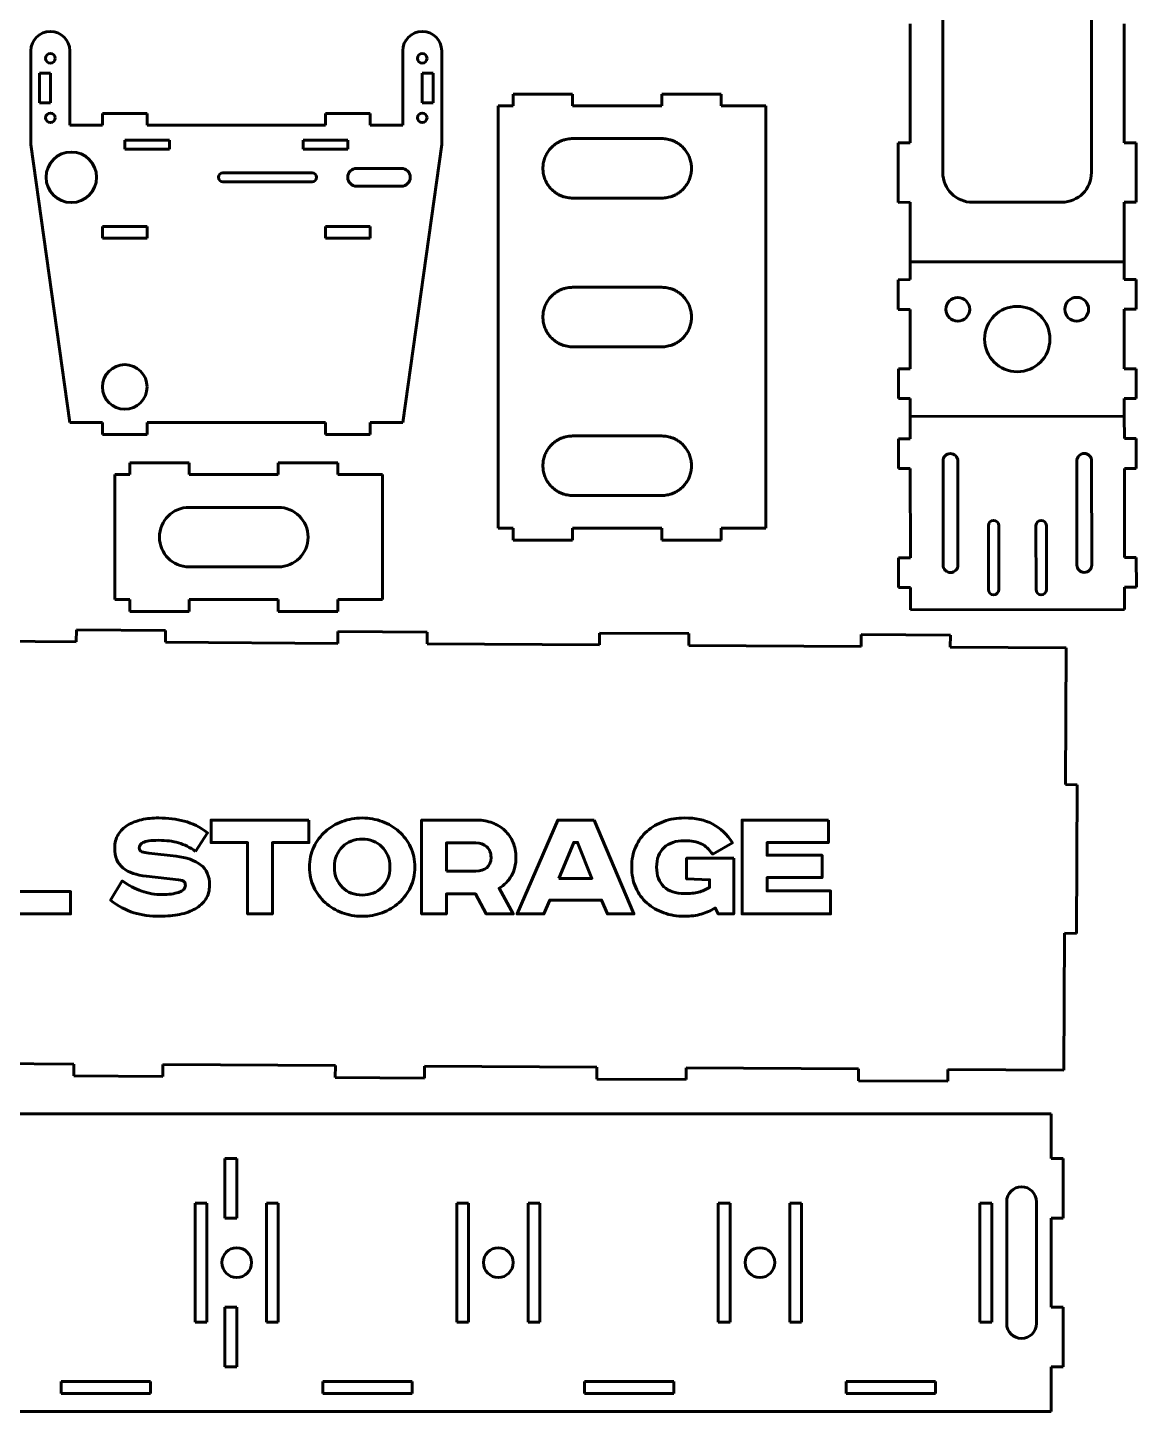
# Model space of a CAD drawing. Header units: millimetres. Extents: x -970 to -33, y -909 to -19.
# Drawn here: x -409.9 to -37, y -909 to -443.7 of the extents above; entities that cross this region are included whole.
import ezdxf

# ---------------------------------------------------------------- set-up
doc = ezdxf.new("R2010")
doc.units = ezdxf.units.MM
doc.linetypes.add('K5LT_BASIC', pattern=[0])

# ---------------------------------------------------------------- blocks, each defined once
blk = doc.blocks.new('U0')
at = {"color": 150, "linetype": 'K5LT_BASIC', "lineweight": 60, "true_color": 0x0080ff}
for points, knots in [([(-416.27, -710.23), (-416.27, -710.23), (-416.27, -734.23), (-416.27, -734.23), (-395.47, -734.23), (-395.47, -734.23), (-395.47, -741.75), (-395.47, -741.75), (-424.65, -741.75), (-424.65, -741.75), (-424.65, -710.23), (-424.65, -710.23), (-416.27, -710.23), (-416.27, -710.23)], [0, 0, 0, 0, 0.166667, 0.166667, 0.333333, 0.333333, 0.5, 0.5, 0.666667, 0.666667, 0.833333, 0.833333, 1, 1, 1, 1]), ([(-353.46, -720.72), (-355.28, -719.39), (-357.18, -718.44), (-359.16, -717.87), (-361.14, -717.3), (-363.36, -717.01), (-365.83, -717.01), (-367.16, -717.01), (-368.25, -717.08), (-369.11, -717.21), (-369.96, -717.35), (-370.64, -717.53), (-371.13, -717.78), (-371.62, -718.03), (-371.96, -718.3), (-372.13, -718.61), (-372.3, -718.91), (-372.38, -719.23), (-372.38, -719.57), (-372.38, -720.22), (-372.08, -720.64), (-371.47, -720.85), (-370.86, -721.06), (-370.08, -721.22), (-369.13, -721.34), (-369.13, -721.34), (-359.96, -722.36), (-359.96, -722.36), (-356.5, -722.78), (-353.76, -723.74), (-351.75, -725.26), (-349.74, -726.78), (-348.73, -729.05), (-348.73, -732.08), (-348.73, -733.9), (-349.16, -735.47), (-350.01, -736.78), (-350.87, -738.09), (-352.03, -739.17), (-355, -740.87), (-356.76, -741.51), (-358.79, -741.92), (-360.82, -742.34), (-363.02, -742.55), (-365.37, -742.55), (-368.64, -742.55), (-371.59, -742.15), (-374.21, -741.35), (-376.83, -740.55), (-379.43, -739.17), (-382.02, -737.19), (-382.02, -737.19), (-378.08, -730.69), (-378.08, -730.69), (-375.92, -732.21), (-373.74, -733.35), (-371.56, -734.11), (-369.37, -734.87), (-367.06, -735.25), (-364.63, -735.25), (-362.47, -735.25), (-360.63, -735.01), (-359.13, -734.51), (-357.63, -734.02), (-356.88, -733.24), (-356.88, -732.18), (-356.88, -731.64), (-357.01, -731.23), (-357.28, -730.92), (-357.54, -730.62), (-358.17, -730.43), (-359.16, -730.35), (-359.16, -730.35), (-369.99, -729.1), (-369.99, -729.1), (-373.33, -728.72), (-375.95, -727.8), (-377.83, -726.33), (-379.71, -724.87), (-380.65, -722.62), (-380.65, -719.58), (-380.65, -717.87), (-380.26, -716.38), (-379.48, -715.1), (-378.7, -713.83), (-377.64, -712.78), (-376.29, -711.94), (-374.94, -711.1), (-373.37, -710.49), (-371.59, -710.09), (-369.8, -709.69), (-367.88, -709.49), (-365.83, -709.49), (-362.79, -709.49), (-359.92, -709.84), (-357.22, -710.55), (-354.52, -711.26), (-351.92, -712.59), (-349.41, -714.54), (-349.41, -714.54), (-353.46, -720.72), (-353.46, -720.72)], [0, 0, 0, 0, 0.029412, 0.029412, 0.029412, 0.058824, 0.058824, 0.058824, 0.088235, 0.088235, 0.088235, 0.117647, 0.117647, 0.117647, 0.147059, 0.147059, 0.147059, 0.176471, 0.176471, 0.176471, 0.205882, 0.205882, 0.205882, 0.235294, 0.235294, 0.235294, 0.264706, 0.264706, 0.264706, 0.294118, 0.294118, 0.294118, 0.323529, 0.323529, 0.323529, 0.352941, 0.352941, 0.352941, 0.382353, 0.382353, 0.411765, 0.411765, 0.411765, 0.441176, 0.441176, 0.441176, 0.470588, 0.470588, 0.470588, 0.5, 0.5, 0.5, 0.529412, 0.529412, 0.529412, 0.558824, 0.558824, 0.558824, 0.588235, 0.588235, 0.588235, 0.617647, 0.617647, 0.617647, 0.647059, 0.647059, 0.647059, 0.676471, 0.676471, 0.676471, 0.705882, 0.705882, 0.705882, 0.735294, 0.735294, 0.735294, 0.764706, 0.764706, 0.764706, 0.794118, 0.794118, 0.794118, 0.823529, 0.823529, 0.823529, 0.852941, 0.852941, 0.852941, 0.882353, 0.882353, 0.882353, 0.911765, 0.911765, 0.911765, 0.941176, 0.941176, 0.941176, 0.970588, 0.970588, 0.970588, 1, 1, 1, 1]), ([(-315.33, -710.23), (-315.33, -710.23), (-315.33, -717.75), (-315.33, -717.75), (-327.58, -717.75), (-327.58, -717.75), (-327.58, -741.75), (-327.58, -741.75), (-335.96, -741.75), (-335.96, -741.75), (-335.96, -717.75), (-335.96, -717.75), (-348.22, -717.75), (-348.22, -717.75), (-348.22, -710.23), (-348.22, -710.23), (-315.33, -710.23), (-315.33, -710.23)], [0, 0, 0, 0, 0.125, 0.125, 0.25, 0.25, 0.375, 0.375, 0.5, 0.5, 0.625, 0.625, 0.75, 0.75, 0.875, 0.875, 1, 1, 1, 1]), ([(-279.7, -726.02), (-279.7, -728.49), (-280.19, -730.74), (-281.15, -732.77), (-282.12, -734.81), (-283.41, -736.55), (-285.02, -737.99), (-286.64, -739.43), (-288.51, -740.55), (-290.66, -741.35), (-292.8, -742.15), (-295.05, -742.55), (-297.4, -742.55), (-299.75, -742.55), (-302, -742.15), (-304.14, -741.35), (-306.29, -740.55), (-308.17, -739.43), (-309.78, -737.99), (-311.39, -736.55), (-312.68, -734.81), (-313.65, -732.77), (-314.62, -730.74), (-315.1, -728.49), (-315.1, -726.02), (-315.1, -723.55), (-314.62, -721.3), (-313.65, -719.26), (-312.68, -717.23), (-311.39, -715.49), (-309.78, -714.05), (-308.17, -712.61), (-306.29, -711.48), (-304.14, -710.69), (-302, -709.89), (-299.75, -709.49), (-297.4, -709.49), (-295.05, -709.49), (-292.8, -709.89), (-290.66, -710.69), (-288.51, -711.48), (-286.64, -712.61), (-285.02, -714.05), (-283.41, -715.49), (-282.12, -717.23), (-281.15, -719.26), (-280.19, -721.3), (-279.7, -723.55), (-279.7, -726.02)], [0, 0, 0, 0, 0.0625, 0.0625, 0.0625, 0.125, 0.125, 0.125, 0.1875, 0.1875, 0.1875, 0.25, 0.25, 0.25, 0.3125, 0.3125, 0.3125, 0.375, 0.375, 0.375, 0.4375, 0.4375, 0.4375, 0.5, 0.5, 0.5, 0.5625, 0.5625, 0.5625, 0.625, 0.625, 0.625, 0.6875, 0.6875, 0.6875, 0.75, 0.75, 0.75, 0.8125, 0.8125, 0.8125, 0.875, 0.875, 0.875, 0.9375, 0.9375, 0.9375, 1, 1, 1, 1]), ([(-258.82, -710.23), (-256.92, -710.23), (-255.17, -710.53), (-253.55, -711.14), (-251.94, -711.75), (-250.56, -712.61), (-249.4, -713.71), (-248.24, -714.81), (-247.33, -716.13), (-246.67, -717.67), (-246.01, -719.21), (-245.67, -720.91), (-245.67, -722.77), (-245.67, -725.13), (-246.18, -727.18), (-247.18, -728.93), (-248.19, -730.67), (-249.58, -732.08), (-251.37, -733.14), (-251.37, -733.14), (-246.58, -741.75), (-246.58, -741.75), (-255.68, -741.75), (-255.68, -741.75), (-259.26, -735.03), (-259.26, -735.03), (-269.04, -735.03), (-269.04, -735.03), (-269.04, -741.75), (-269.04, -741.75), (-277.42, -741.75), (-277.42, -741.75), (-277.42, -710.23), (-277.42, -710.23), (-258.82, -710.23), (-258.82, -710.23)], [0, 0, 0, 0, 0.071429, 0.071429, 0.071429, 0.142857, 0.142857, 0.142857, 0.214286, 0.214286, 0.214286, 0.285714, 0.285714, 0.285714, 0.357143, 0.357143, 0.357143, 0.428571, 0.428571, 0.428571, 0.5, 0.5, 0.571429, 0.571429, 0.642857, 0.642857, 0.714286, 0.714286, 0.785714, 0.785714, 0.857143, 0.857143, 0.928571, 0.928571, 1, 1, 1, 1]), ([(-219.4, -710.23), (-219.4, -710.23), (-206, -741.75), (-206, -741.75), (-214.89, -741.75), (-214.89, -741.75), (-216.89, -737.13), (-216.89, -737.13), (-234.33, -737.13), (-234.33, -737.13), (-236.27, -741.75), (-236.27, -741.75), (-245.28, -741.75), (-245.28, -741.75), (-231.6, -710.23), (-231.6, -710.23), (-219.4, -710.23), (-219.4, -710.23)], [0, 0, 0, 0, 0.125, 0.125, 0.25, 0.25, 0.375, 0.375, 0.5, 0.5, 0.625, 0.625, 0.75, 0.75, 0.875, 0.875, 1, 1, 1, 1]), ([(-172.43, -723.05), (-172.43, -723.05), (-172.43, -741.75), (-172.43, -741.75), (-177.62, -741.75), (-177.62, -741.75), (-178.64, -739.76), (-178.64, -739.76), (-180.16, -740.67), (-181.73, -741.36), (-183.35, -741.84), (-184.96, -742.31), (-186.85, -742.55), (-189.02, -742.55), (-191.49, -742.55), (-193.8, -742.17), (-195.95, -741.41), (-198.09, -740.65), (-199.97, -739.56), (-201.58, -738.13), (-203.19, -736.71), (-204.45, -734.97), (-205.37, -732.92), (-206.29, -730.86), (-206.74, -728.57), (-206.74, -726.02), (-206.74, -723.47), (-206.29, -721.18), (-205.37, -719.15), (-204.45, -717.12), (-203.19, -715.39), (-201.58, -713.96), (-199.97, -712.54), (-198.09, -711.44), (-195.95, -710.66), (-193.8, -709.88), (-191.49, -709.49), (-189.02, -709.49), (-185.25, -709.49), (-182.08, -710.17), (-179.5, -711.54), (-176.91, -712.91), (-174.69, -715.02), (-172.83, -717.87), (-172.83, -717.87), (-179.5, -721.63), (-179.5, -721.63), (-180.11, -720.83), (-180.71, -720.15), (-181.32, -719.58), (-181.93, -719.01), (-182.6, -718.54), (-183.32, -718.18), (-184.04, -717.82), (-184.87, -717.55), (-185.8, -717.38), (-186.73, -717.21), (-187.82, -717.13), (-189.07, -717.13), (-191.92, -717.13), (-194.18, -717.91), (-195.86, -719.46), (-197.53, -721.02), (-198.36, -723.21), (-198.36, -726.02), (-198.36, -728.87), (-197.54, -731.06), (-195.89, -732.6), (-194.23, -734.14), (-191.96, -734.91), (-189.07, -734.91), (-188.09, -734.91), (-187.2, -734.87), (-186.42, -734.8), (-185.64, -734.72), (-184.91, -734.6), (-183.54, -734.26), (-182.91, -734.05), (-182.32, -733.8), (-181.73, -733.55), (-181.13, -733.24), (-180.52, -732.86), (-180.52, -732.86), (-180.52, -730.29), (-180.52, -730.29), (-188.28, -730.01), (-188.28, -730.01), (-188.28, -723.05), (-188.28, -723.05), (-172.43, -723.05), (-172.43, -723.05)], [0, 0, 0, 0, 0.03125, 0.03125, 0.0625, 0.0625, 0.09375, 0.09375, 0.09375, 0.125, 0.125, 0.125, 0.15625, 0.15625, 0.15625, 0.1875, 0.1875, 0.1875, 0.21875, 0.21875, 0.21875, 0.25, 0.25, 0.25, 0.28125, 0.28125, 0.28125, 0.3125, 0.3125, 0.3125, 0.34375, 0.34375, 0.34375, 0.375, 0.375, 0.375, 0.40625, 0.40625, 0.40625, 0.4375, 0.4375, 0.4375, 0.46875, 0.46875, 0.46875, 0.5, 0.5, 0.5, 0.53125, 0.53125, 0.53125, 0.5625, 0.5625, 0.5625, 0.59375, 0.59375, 0.59375, 0.625, 0.625, 0.625, 0.65625, 0.65625, 0.65625, 0.6875, 0.6875, 0.6875, 0.71875, 0.71875, 0.71875, 0.75, 0.75, 0.75, 0.78125, 0.78125, 0.78125, 0.8125, 0.8125, 0.84375, 0.84375, 0.84375, 0.875, 0.875, 0.875, 0.90625, 0.90625, 0.9375, 0.9375, 0.96875, 0.96875, 1, 1, 1, 1]), ([(-140.57, -710.23), (-140.57, -710.23), (-140.57, -717.75), (-140.57, -717.75), (-161.2, -717.75), (-161.2, -717.75), (-161.2, -722.03), (-161.2, -722.03), (-142.68, -722.03), (-142.68, -722.03), (-142.68, -729.55), (-142.68, -729.55), (-161.2, -729.55), (-161.2, -729.55), (-161.2, -734), (-161.2, -734), (-139.83, -734), (-139.83, -734), (-139.83, -741.75), (-139.83, -741.75), (-169.58, -741.75), (-169.58, -741.75), (-169.58, -710.23), (-169.58, -710.23), (-140.57, -710.23), (-140.57, -710.23)], [0, 0, 0, 0, 0.083333, 0.083333, 0.166667, 0.166667, 0.25, 0.25, 0.333333, 0.333333, 0.416667, 0.416667, 0.5, 0.5, 0.583333, 0.583333, 0.666667, 0.666667, 0.75, 0.75, 0.833333, 0.833333, 0.916667, 0.916667, 1, 1, 1, 1]), ([(-306.72, -726.02), (-306.72, -727.46), (-306.48, -728.76), (-306.01, -729.92), (-305.53, -731.08), (-304.87, -732.07), (-304.01, -732.89), (-303.16, -733.71), (-302.17, -734.33), (-301.05, -734.77), (-299.93, -735.21), (-298.7, -735.42), (-297.37, -735.42), (-296.08, -735.42), (-294.86, -735.21), (-293.72, -734.77), (-292.58, -734.33), (-291.6, -733.71), (-290.76, -732.89), (-289.93, -732.07), (-289.27, -731.08), (-288.79, -729.92), (-288.32, -728.76), (-288.08, -727.46), (-288.08, -726.02), (-288.08, -724.58), (-288.32, -723.27), (-288.79, -722.11), (-289.27, -720.96), (-289.93, -719.97), (-290.76, -719.15), (-291.6, -718.33), (-292.58, -717.71), (-293.72, -717.27), (-294.86, -716.83), (-296.08, -716.61), (-297.37, -716.61), (-298.7, -716.61), (-299.93, -716.83), (-301.05, -717.27), (-302.17, -717.71), (-303.16, -718.33), (-304.01, -719.15), (-304.87, -719.97), (-305.53, -720.96), (-306.01, -722.11), (-306.48, -723.27), (-306.72, -724.58), (-306.72, -726.02)], [0, 0, 0, 0, 0.0625, 0.0625, 0.0625, 0.125, 0.125, 0.125, 0.1875, 0.1875, 0.1875, 0.25, 0.25, 0.25, 0.3125, 0.3125, 0.3125, 0.375, 0.375, 0.375, 0.4375, 0.4375, 0.4375, 0.5, 0.5, 0.5, 0.5625, 0.5625, 0.5625, 0.625, 0.625, 0.625, 0.6875, 0.6875, 0.6875, 0.75, 0.75, 0.75, 0.8125, 0.8125, 0.8125, 0.875, 0.875, 0.875, 0.9375, 0.9375, 0.9375, 1, 1, 1, 1]), ([(-269.04, -727.39), (-269.04, -727.39), (-259.13, -727.39), (-259.13, -727.39), (-257.64, -727.39), (-256.43, -727.01), (-255.48, -726.25), (-254.53, -725.49), (-254.05, -724.33), (-254.05, -722.77), (-254.05, -721.25), (-254.53, -720.05), (-255.48, -719.18), (-256.43, -718.31), (-257.64, -717.87), (-259.13, -717.87), (-259.13, -717.87), (-269.04, -717.87), (-269.04, -717.87), (-269.04, -727.39), (-269.04, -727.39)], [0, 0, 0, 0, 0.142857, 0.142857, 0.142857, 0.285714, 0.285714, 0.285714, 0.428571, 0.428571, 0.428571, 0.571429, 0.571429, 0.571429, 0.714286, 0.714286, 0.714286, 0.857143, 0.857143, 1, 1, 1, 1]), ([(-231.25, -729.84), (-231.25, -729.84), (-220.14, -729.84), (-220.14, -729.84), (-224.93, -717.7), (-224.93, -717.7), (-226.24, -717.7), (-226.24, -717.7), (-231.25, -729.84), (-231.25, -729.84)], [0, 0, 0, 0, 0.25, 0.25, 0.5, 0.5, 0.75, 0.75, 1, 1, 1, 1])]:
    blk.add_open_spline(points, degree=3, knots=knots, dxfattribs=at)
blk = doc.blocks.new('U1')
at = {"color": 150, "linetype": 'K5LT_BASIC', "lineweight": 60, "true_color": 0x0080ff}
for p, q in [((-102.08, -492.46), (-102.11, -432.46)), ((-52.11, -432.43), (-52.08, -492.43)), ((-113.11, -442.46), (-113.08, -482.46)), ((-41.08, -482.42), (-41.11, -442.42)), ((-408.83, -476.54), (-408.83, -451.54)), ((-395.74, -451.54), (-395.74, -476.54)), ((-283.74, -476.54), (-283.74, -451.54)), ((-270.64, -451.54), (-270.64, -476.54)), ((-402.28, -459.04), (-405.98, -459.04)), ((-405.98, -459.04), (-405.98, -469.04)), ((-402.28, -469.04), (-402.28, -459.04)), ((-273.49, -459.04), (-277.19, -459.04)), ((-277.19, -459.04), (-277.19, -469.04)), ((-273.49, -469.04), (-273.49, -459.04)), ((-405.98, -469.04), (-402.28, -469.04)), ((-277.19, -469.04), (-273.49, -469.04)), ((-246.6, -466.04), (-226.6, -466.04)), ((-246.6, -470.04), (-246.6, -466.04)), ((-226.6, -466.04), (-226.6, -470.04)), ((-196.6, -466.04), (-176.6, -466.04)), ((-196.6, -470.04), (-196.6, -466.04)), ((-176.6, -466.04), (-176.6, -470.04)), ((-384.74, -476.54), (-384.74, -472.54)), ((-384.74, -472.54), (-369.74, -472.54)), ((-369.74, -472.54), (-369.74, -476.54)), ((-309.74, -476.54), (-309.74, -472.54)), ((-309.74, -472.54), (-294.74, -472.54)), ((-294.74, -472.54), (-294.74, -476.54)), ((-251.6, -470.04), (-251.6, -612.04)), ((-251.6, -470.04), (-246.6, -470.04)), ((-226.6, -470.04), (-196.6, -470.04)), ((-176.6, -470.04), (-161.6, -470.04)), ((-161.6, -470.04), (-161.6, -612.04)), ((-408.83, -483), (-408.83, -476.54)), ((-395.74, -476.54), (-384.74, -476.54)), ((-369.74, -476.54), (-309.74, -476.54)), ((-294.74, -476.54), (-283.74, -476.54)), ((-270.64, -476.54), (-270.64, -483)), ((-395.74, -576.54), (-408.83, -483)), ((-362.24, -481.54), (-377.24, -481.54)), ((-377.24, -481.54), (-377.24, -484.54)), ((-362.24, -484.54), (-362.24, -481.54)), ((-302.24, -481.54), (-317.24, -481.54)), ((-317.24, -481.54), (-317.24, -484.54)), ((-302.24, -484.54), (-302.24, -481.54)), ((-270.64, -483), (-283.74, -576.54)), ((-113.08, -482.46), (-117.08, -482.47)), ((-117.08, -482.47), (-117.07, -502.47)), ((-37.08, -482.42), (-41.08, -482.42)), ((-37.07, -502.42), (-37.08, -482.42)), ((-377.24, -484.54), (-362.24, -484.54)), ((-317.24, -484.54), (-302.24, -484.54)), ((-344.24, -492.54), (-314.24, -492.54)), ((-299.24, -491.04), (-284.24, -491.04)), ((-314.24, -495.54), (-344.24, -495.54)), ((-284.24, -497.04), (-299.24, -497.04)), ((-117.07, -502.47), (-113.07, -502.46)), ((-113.07, -502.46), (-113.06, -522.46)), ((-62.07, -502.43), (-92.07, -502.45)), ((-41.06, -522.42), (-41.07, -502.42)), ((-41.07, -502.42), (-37.07, -502.42)), ((-384.74, -510.54), (-369.74, -510.54)), ((-384.74, -514.54), (-384.74, -510.54)), ((-369.74, -510.54), (-369.74, -514.54)), ((-309.74, -510.54), (-294.74, -510.54)), ((-309.74, -514.54), (-309.74, -510.54)), ((-294.74, -510.54), (-294.74, -514.54)), ((-369.74, -514.54), (-384.74, -514.54)), ((-294.74, -514.54), (-309.74, -514.54)), ((-113.06, -522.46), (-41.06, -522.42)), ((-113.06, -522.46), (-113.06, -528.46)), ((-41.06, -528.42), (-41.06, -522.42)), ((-113.06, -528.46), (-117.06, -528.47)), ((-117.06, -528.47), (-117.05, -538.47)), ((-37.06, -528.42), (-41.06, -528.42)), ((-37.05, -538.42), (-37.06, -528.42)), ((-117.05, -538.47), (-113.05, -538.46)), ((-113.05, -538.46), (-113.04, -558.46)), ((-41.04, -558.42), (-41.05, -538.42)), ((-41.05, -538.42), (-37.05, -538.42)), ((-113.04, -558.46), (-117.04, -558.47)), ((-117.04, -558.47), (-117.03, -568.47)), ((-37.04, -558.42), (-41.04, -558.42)), ((-37.03, -568.42), (-37.04, -558.42)), ((-117.03, -568.47), (-113.03, -568.46)), ((-113.03, -568.46), (-113.03, -574.46)), ((-41.03, -574.42), (-41.03, -568.42)), ((-41.03, -568.42), (-37.03, -568.42)), ((-384.74, -576.54), (-395.74, -576.54)), ((-384.74, -580.54), (-384.74, -576.54)), ((-309.74, -576.54), (-369.74, -576.54)), ((-369.74, -576.54), (-369.74, -580.54)), ((-309.74, -580.54), (-309.74, -576.54)), ((-283.74, -576.54), (-294.74, -576.54)), ((-294.74, -576.54), (-294.74, -580.54)), ((-113.03, -574.46), (-41.03, -574.42)), ((-113.02, -581.96), (-113.03, -574.46)), ((-41.03, -574.42), (-41.02, -581.92)), ((-369.74, -580.54), (-384.74, -580.54)), ((-294.74, -580.54), (-309.74, -580.54)), ((-117.02, -581.97), (-113.02, -581.96)), ((-117.02, -591.97), (-117.02, -581.97)), ((-41.02, -581.92), (-37.02, -581.92)), ((-37.02, -581.92), (-37.02, -591.92)), ((-355.6, -590.04), (-375.6, -590.04)), ((-375.6, -590.04), (-375.6, -594.04)), ((-355.6, -594.04), (-355.6, -590.04)), ((-305.6, -590.04), (-325.6, -590.04)), ((-325.6, -590.04), (-325.6, -594.04)), ((-305.6, -594.04), (-305.6, -590.04)), ((-102.02, -589.46), (-102, -624.46)), ((-97, -624.45), (-97.02, -589.45)), ((-57.02, -589.43), (-57, -624.43)), ((-52, -624.43), (-52.02, -589.43)), ((-375.6, -594.04), (-380.6, -594.04)), ((-380.6, -594.04), (-380.6, -596.04)), ((-325.6, -594.04), (-355.6, -594.04)), ((-290.6, -594.04), (-305.6, -594.04)), ((-290.6, -636.04), (-290.6, -594.04)), ((-113.02, -591.96), (-117.02, -591.97)), ((-113, -621.96), (-113.02, -591.96)), ((-37.02, -591.92), (-41.02, -591.92)), ((-41.02, -591.92), (-41, -621.92)), ((-380.6, -596.04), (-380.6, -636.04)), ((-325.6, -605.04), (-355.6, -605.04)), ((-246.6, -612.04), (-251.6, -612.04)), ((-246.6, -616.04), (-246.6, -612.04)), ((-196.6, -612.04), (-226.6, -612.04)), ((-226.6, -612.04), (-226.6, -616.04)), ((-196.6, -616.04), (-196.6, -612.04)), ((-161.6, -612.04), (-176.6, -612.04)), ((-176.6, -612.04), (-176.6, -616.04)), ((-86.75, -611.2), (-86.74, -632.7)), ((-83.24, -632.69), (-83.25, -611.19)), ((-70.74, -632.69), (-70.75, -611.19)), ((-67.25, -611.18), (-67.24, -632.68)), ((-226.6, -616.04), (-246.6, -616.04)), ((-176.6, -616.04), (-196.6, -616.04)), ((-117, -621.97), (-113, -621.96)), ((-116.99, -631.97), (-117, -621.97)), ((-41, -621.92), (-37, -621.92)), ((-37, -621.92), (-36.99, -631.92)), ((-355.6, -625.04), (-325.6, -625.04)), ((-112.99, -631.96), (-116.99, -631.97)), ((-112.99, -639.46), (-112.99, -631.96)), ((-36.99, -631.92), (-40.99, -631.92)), ((-40.99, -631.92), (-40.99, -639.42)), ((-380.6, -636.04), (-375.6, -636.04)), ((-375.6, -636.04), (-375.6, -640.04)), ((-355.6, -640.04), (-355.6, -636.04)), ((-355.6, -636.04), (-325.6, -636.04)), ((-325.6, -636.04), (-325.6, -640.04)), ((-305.6, -640.04), (-305.6, -636.04)), ((-305.6, -636.04), (-290.6, -636.04)), ((-375.6, -640.04), (-355.6, -640.04)), ((-325.6, -640.04), (-305.6, -640.04)), ((-40.99, -639.42), (-112.99, -639.46)), ((-393.55, -650.24), (-393.53, -646.24)), ((-393.53, -646.24), (-363.53, -646.43)), ((-363.53, -646.43), (-363.55, -650.43)), ((-305.55, -650.78), (-305.53, -646.78)), ((-305.53, -646.78), (-275.53, -646.96)), ((-451.55, -649.89), (-393.55, -650.24)), ((-363.55, -650.43), (-305.55, -650.78)), ((-275.53, -646.96), (-275.55, -650.96)), ((-275.55, -650.96), (-217.55, -651.32)), ((-217.55, -651.32), (-217.53, -647.32)), ((-217.53, -647.32), (-187.53, -647.5)), ((-187.53, -647.5), (-187.55, -651.5)), ((-129.56, -651.85), (-129.53, -647.85)), ((-129.53, -647.85), (-99.53, -648.04)), ((-99.53, -648.04), (-99.56, -652.04)), ((-187.55, -651.5), (-129.56, -651.85)), ((-99.56, -652.04), (-60.56, -652.28)), ((-60.56, -652.28), (-60.84, -698.28)), ((-60.84, -698.28), (-56.84, -698.3)), ((-56.84, -698.3), (-57.14, -748.3)), ((-61.14, -748.27), (-61.42, -794.27)), ((-57.14, -748.3), (-61.14, -748.27)), ((-394.42, -792.24), (-452.42, -791.89)), ((-394.44, -796.24), (-394.42, -792.24)), ((-364.42, -792.42), (-364.44, -796.42)), ((-306.42, -792.78), (-364.42, -792.42)), ((-306.44, -796.78), (-306.42, -792.78)), ((-276.42, -792.96), (-276.44, -796.96)), ((-218.42, -793.31), (-276.42, -792.96)), ((-218.45, -797.31), (-218.42, -793.31)), ((-188.42, -793.5), (-188.45, -797.5)), ((-130.42, -793.85), (-188.42, -793.5)), ((-130.45, -797.85), (-130.42, -793.85)), ((-100.42, -794.04), (-100.45, -798.04)), ((-61.42, -794.27), (-100.42, -794.04)), ((-364.44, -796.42), (-394.44, -796.24)), ((-276.44, -796.96), (-306.44, -796.78)), ((-188.45, -797.5), (-218.45, -797.31)), ((-100.45, -798.04), (-130.45, -797.85)), ((-965.6, -809.04), (-65.6, -809.04)), ((-65.6, -809.04), (-65.6, -824.04)), ((-343.6, -844.04), (-343.6, -824.04)), ((-343.6, -824.04), (-339.6, -824.04)), ((-339.6, -824.04), (-339.6, -844.04)), ((-65.6, -824.04), (-61.6, -824.04)), ((-61.6, -824.04), (-61.6, -844.04)), ((-349.6, -839.04), (-353.6, -839.04)), ((-353.6, -839.04), (-353.6, -879.04)), ((-349.6, -879.04), (-349.6, -839.04)), ((-329.6, -839.04), (-329.6, -879.04)), ((-325.6, -839.04), (-329.6, -839.04)), ((-325.6, -879.04), (-325.6, -839.04)), ((-261.6, -839.04), (-265.6, -839.04)), ((-265.6, -839.04), (-265.6, -879.04)), ((-261.6, -879.04), (-261.6, -839.04)), ((-241.6, -839.04), (-241.6, -879.04)), ((-237.6, -839.04), (-241.6, -839.04)), ((-237.6, -879.04), (-237.6, -839.04)), ((-173.6, -839.04), (-177.6, -839.04)), ((-177.6, -839.04), (-177.6, -879.04)), ((-173.6, -879.04), (-173.6, -839.04)), ((-153.6, -879.04), (-153.6, -839.04)), ((-153.6, -839.04), (-149.6, -839.04)), ((-149.6, -839.04), (-149.6, -879.04)), ((-85.6, -839.04), (-89.6, -839.04)), ((-89.6, -839.04), (-89.6, -879.04)), ((-85.6, -879.04), (-85.6, -839.04)), ((-80.6, -879.54), (-80.6, -838.54)), ((-70.6, -838.54), (-70.6, -879.54)), ((-339.6, -844.04), (-343.6, -844.04)), ((-61.6, -844.04), (-65.6, -844.04)), ((-65.6, -844.04), (-65.6, -874.04)), ((-343.6, -874.04), (-343.6, -894.04)), ((-339.6, -874.04), (-343.6, -874.04)), ((-339.6, -894.04), (-339.6, -874.04)), ((-65.6, -874.04), (-61.6, -874.04)), ((-61.6, -874.04), (-61.6, -894.04)), ((-353.6, -879.04), (-349.6, -879.04)), ((-329.6, -879.04), (-325.6, -879.04)), ((-265.6, -879.04), (-261.6, -879.04)), ((-241.6, -879.04), (-237.6, -879.04)), ((-177.6, -879.04), (-173.6, -879.04)), ((-149.6, -879.04), (-153.6, -879.04)), ((-89.6, -879.04), (-85.6, -879.04)), ((-343.6, -894.04), (-339.6, -894.04)), ((-61.6, -894.04), (-65.6, -894.04)), ((-65.6, -894.04), (-65.6, -909.04)), ((-398.6, -899.04), (-368.6, -899.04)), ((-398.6, -903.04), (-398.6, -899.04)), ((-368.6, -899.04), (-368.6, -903.04)), ((-280.6, -899.04), (-310.6, -899.04)), ((-310.6, -899.04), (-310.6, -903.04)), ((-280.6, -903.04), (-280.6, -899.04)), ((-222.6, -899.04), (-192.6, -899.04)), ((-222.6, -903.04), (-222.6, -899.04)), ((-192.6, -899.04), (-192.6, -903.04)), ((-134.6, -899.04), (-104.6, -899.04)), ((-134.6, -903.04), (-134.6, -899.04)), ((-104.6, -899.04), (-104.6, -903.04)), ((-368.6, -903.04), (-398.6, -903.04)), ((-310.6, -903.04), (-280.6, -903.04)), ((-192.6, -903.04), (-222.6, -903.04)), ((-104.6, -903.04), (-134.6, -903.04)), ((-65.6, -909.04), (-965.6, -909.04))]:
    blk.add_line(p, q, dxfattribs=at)
for centre, radius in [((-402.28, -454.04), 1.6), ((-277.19, -454.04), 1.6), ((-402.28, -474.04), 1.6), ((-277.19, -474.04), 1.6), ((-395.24, -494.04), 8.5), ((-97.05, -538.45), 4), ((-57.05, -538.43), 4), ((-77.04, -548.44), 11), ((-377.24, -564.54), 7.5), ((-339.6, -859.04), 5), ((-251.6, -859.04), 5), ((-163.6, -859.04), 5)]:
    blk.add_circle(centre, radius, dxfattribs=at)
for centre, radius, start, end in [((-402.28, -451.54), 6.55, 0, 180), ((-277.19, -451.54), 6.55, 0, 180), ((-344.24, -494.04), 1.5, 90, 270), ((-314.24, -494.04), 1.5, 270, 90), ((-299.24, -494.04), 3, 90, 270), ((-284.24, -494.04), 3, 270, 90), ((-92.08, -492.45), 10, 180.0354, 270.0354), ((-62.08, -492.43), 10, 270.0354, 0.0354), ((-99.52, -589.45), 2.5, 0.0354, 180.0354), ((-54.52, -589.43), 2.5, 0.0354, 180.0354), ((-355.6, -615.04), 10, 90, 270), ((-325.6, -615.04), 10, 270, 90), ((-85, -611.2), 1.75, 0.0354, 180.0354), ((-69, -611.19), 1.75, 0.0354, 180.0354), ((-99.5, -624.45), 2.5, 180.0354, 0.0354), ((-54.5, -624.43), 2.5, 180.0354, 0.0354), ((-84.99, -632.7), 1.75, 180.0354, 0.0354), ((-68.99, -632.69), 1.75, 180.0354, 0.0354), ((-75.6, -838.54), 5, 0, 180), ((-75.6, -879.54), 5, 180, 0)]:
    blk.add_arc(centre, radius, start, end, dxfattribs=at)
for points in [[(-226.6, -501.04), (-246.6, -501.04), (-246.6, -481.04), (-226.6, -481.04)], [(-196.6, -481.04), (-176.6, -481.04), (-176.6, -501.04), (-196.6, -501.04)], [(-226.6, -551.04), (-246.6, -551.04), (-246.6, -531.04), (-226.6, -531.04)], [(-196.6, -531.04), (-176.6, -531.04), (-176.6, -551.04), (-196.6, -551.04)], [(-226.6, -601.04), (-246.6, -601.04), (-246.6, -581.04), (-226.6, -581.04)], [(-196.6, -581.04), (-176.6, -581.04), (-176.6, -601.04), (-196.6, -601.04)]]:
    blk.add_rational_spline(points, [1, 0.333333333333, 0.333333333333, 1], degree=3, dxfattribs=at)
for points in [[(-226.6, -481.04), (-196.6, -481.04)], [(-196.6, -501.04), (-226.6, -501.04)], [(-226.6, -531.04), (-196.6, -531.04)], [(-196.6, -551.04), (-226.6, -551.04)], [(-226.6, -581.04), (-196.6, -581.04)], [(-196.6, -601.04), (-226.6, -601.04)]]:
    blk.add_open_spline(points, degree=1, dxfattribs=at)

msp = doc.modelspace()

# ---------------------------------------------------------------- block references
for name in ['U1', 'U0']:
    msp.add_blockref(name, (0, 0))

doc.saveas('drawing.dxf')
